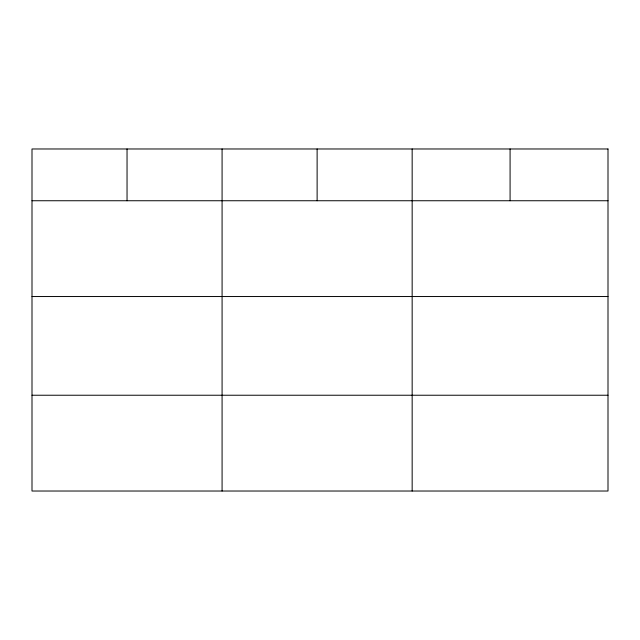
<?xml version="1.0" encoding="UTF-8"?>
<svg xmlns="http://www.w3.org/2000/svg" width="640" height="640" viewBox="0 0 640 640"><rect width="100%" height="100%" fill="white"/><g stroke="black" fill="none" stroke-linecap="round" stroke-linejoin="round"><path stroke-width="0.96" d="M32 200.744L608 200.744M32 296.536L608 296.536M32 395.232L608 395.232M510.08 148.976L510.08 200.744M412.16 148.976L412.16 491.024M317.12 148.976L317.12 200.744M222.08 148.976L222.08 491.024M127.04 148.976L127.04 200.744M608 148.976L32 148.976L32 491.024L608 491.024L608 148.976"/></g></svg>
